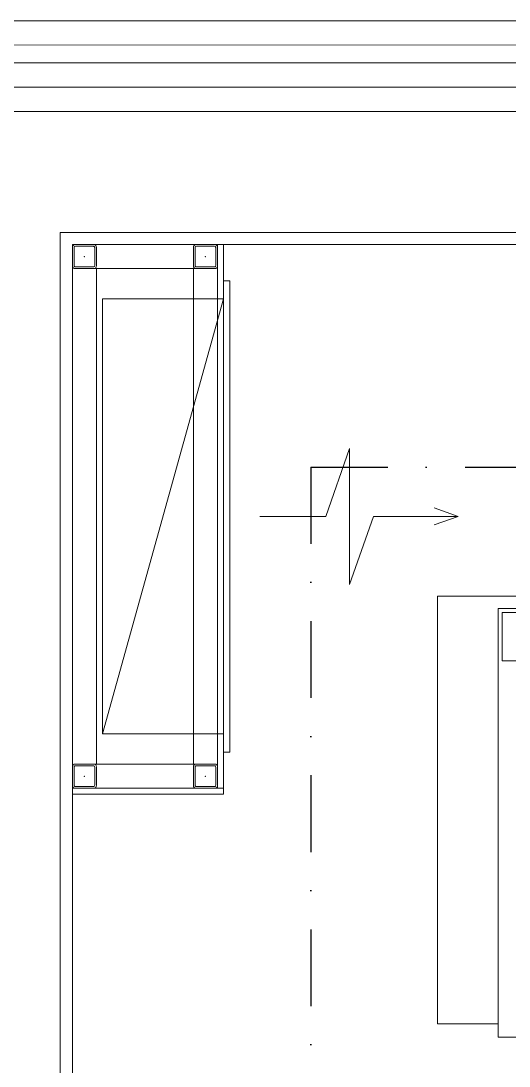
# Model space of a CAD drawing. Extents: x -1133 to 23780, y -1311 to 8245.
# Drawn here: x 20156 to 20236.7, y 2667 to 2840 of the extents above; entities that cross this region are included whole.
import ezdxf

# ---------------------------------------------------------------- set-up
doc = ezdxf.new("R2010")
doc.units = 0
doc.header["$MEASUREMENT"] = 0
doc.linetypes.add('DASHDOT', pattern=[25.4, 12.7, -6.35, 0, -6.35])
doc.layers.get('0').update_dxf_attribs({"color": 9, "lineweight": 9})
for name, color, linetype, lineweight in [('00', 9, 'Continuous', 9), ('05', 9, 'Continuous', 9), ('06D', 9, 'Continuous', 9), ('10', 9, 'Continuous', 9), ('11', 9, 'Continuous', 9), ('14', 9, 'Continuous', 9), ('32-ekipman', 9, 'Continuous', 9), ('33', 9, 'BATTING', 9), ('35', 9, 'Continuous', 9), ('40B', 9, 'Continuous', 9), ('E-KABLO', 7, 'Continuous', 30)]:
    doc.layers.add(name, color=color, linetype=linetype, lineweight=lineweight)
doc.linetypes.add('BATTING', pattern='A,0.0001,-0.1,[134,ltypeshp.shx,S=0.1,R=0,X=-0.1,Y=0],-0.2,[134,ltypeshp.shx,S=0.1,R=180,X=0.1,Y=0],-0.1', length=0.4001)

# ---------------------------------------------------------------- blocks, each defined once
blk = doc.blocks.new('p-audi_koltuk2')
for points in [[(140, -70.79), (150, -70.79), (150, 0), (0, 0), (0, -70.79), (10, -70.79), (10, -2.02), (140, -2.02), (140, -70.79)], [(10, -73), (10, -2.02), (140, -2.02), (140, -73)], [(139.3, -10.72), (10.7, -10.72), (10.7, -2.72), (139.3, -2.72), (139.3, -10.72)]]:
    blk.add_lwpolyline(points, close=True)
blk.add_lwpolyline([(75, -10.72), (75, -73)])
blk = doc.blocks.new('Prf-40x40')
for points in [[(1.5, -2), (-1.5, -2, -0.414214), (-2, -1.5), (-2, 1.5, -0.414214), (-1.5, 2), (1.5, 2, -0.414214), (2, 1.5), (2, -1.5, -0.414214)], [(1.5, -1.7), (-1.5, -1.7, -0.414214), (-1.7, -1.5), (-1.7, 1.5, -0.414214), (-1.5, 1.7), (1.5, 1.7, -0.414214), (1.7, 1.5), (1.7, -1.5, -0.414214)]]:
    blk.add_lwpolyline(points, format="xyb", close=True)
blk.add_point((0, 0))
blk = doc.blocks.new('p-krt-yangindolabi_vw')
at = {"linetype": 'Continuous'}
blk.add_lwpolyline([(-37.41, 54.8), (-36, 58.78), (-36, 44.76), (-47.25, 40.82), (-24.75, 40.82), (-36, 36.88), (-36, 25.98)], dxfattribs=at)
for points in [[(-36, 58.78), (-37.41, 54.8)], [(-36, 58.78), (-34.59, 54.8)]]:
    blk.add_lwpolyline(points)
for points in [[(-72, 20), (-75, 20), (-75, 21), (3, 21), (3, 20)], [(-72, 0), (0, 0), (0, 20), (-72, 20)], [(0, 20), (-72, 0), (0, 0)]]:
    blk.add_lwpolyline(points, close=True)
blk = doc.blocks.new('ÇATI KATI PLANI')
at = {"layer": '00'}
blk.add_lwpolyline([(20017.5, 2610), (20017.5, 2610), (20017.5, 2610), (20017.5, 2625), (20037.5, 2625), (20037.5, 2805), (19797.5, 2805), (19797.5, 2825), (20245, 2825), (20245, 2805), (20162.5, 2805), (20162.5, 2610), (20017.5, 2610)], close=True, dxfattribs=at)
at = {"layer": '06D'}
for points in [[(20247, 2840), (18982.5, 2840), (18982.5, 310), (20497.5, 310)], [(20247, 2833.06), (18989.5, 2833), (18989.5, 317), (20490.48, 317)], [(20166.5, 2799), (20186.5, 2799)], [(20168.5, 2717), (20168.5, 2799)], [(20184.5, 2717), (20184.5, 2799)], [(20186.5, 2717), (20166.5, 2717)]]:
    blk.add_lwpolyline(points, dxfattribs=at)
at = {"layer": '10', "const_width": 0.1}
blk.add_lwpolyline([(20251.45, 2836), (18986.5, 2836), (18986.5, 314), (20494.5, 314)], dxfattribs=at)
at = {"layer": '11'}
for points in [[(20188.5, 2713), (20188.5, 2803)], [(20189.5, 2712), (20189.5, 2803)], [(20189.5, 2713), (20164.5, 2713)], [(20189.5, 2712), (20164.5, 2712)]]:
    blk.add_lwpolyline(points, dxfattribs=at)
at = {"layer": '14'}
blk.add_lwpolyline([(20015.5, 2625), (20015.5, 2608), (20164.5, 2608), (20164.5, 2803), (20247, 2803), (20247, 2820.02)], dxfattribs=at)
at = {"layer": '33', "ltscale": 0.4}
blk.add_lwpolyline([(20247, 2829.06), (18993.29, 2829), (18993.72, 321), (20486.5, 321)], dxfattribs=at)
at = {"layer": '40B'}
blk.add_lwpolyline([(19790, 2617.5), (20097.5, 2617.5), (20105, 2617.5), (20105, 2825), (21877.5, 2825), (21877.5, 2365), (19797.5, 2365), (19790, 2365), (19790, 2617.5)], close=True, dxfattribs=at)
at = {"layer": '10', "xscale": -1, "rotation": 90}
for p in [(20166.5, 2801), (20186.5, 2801), (20166.5, 2715), (20186.5, 2715)]:
    blk.add_blockref('Prf-40x40', p, dxfattribs=at)
at = {"layer": '32-ekipman', "xscale": -1, "rotation": 270}
blk.add_blockref('p-krt-yangindolabi_vw', (20169.5, 2794), dxfattribs=at)

msp = doc.modelspace()

# ---------------------------------------------------------------- linework, layer by layer
at = {"layer": '35'}
msp.add_lwpolyline([(21815.5, 2803), (20189.5, 2803), (20189.5, 2712), (20164.5, 2712), (20164.5, 2608), (20015.5, 2608), (20015.5, 2627), (19909.65, 2627), (19909.65, 2608), (19799.5, 2608), (19799.5, 2580), (19799.5, 2576.5), (19785.5, 2570.2), (19782.5, 2570.2), (19782.5, 2489.8), (19785.44, 2489.8), (19799.5, 2483.5), (19799.5, 2371), (21815.5, 2371)], dxfattribs=at)
at = {"layer": 'E-KABLO', "color": 6, "linetype": 'DASHDOT'}
for q in [(20203.92, 2614.28), (20400.63, 2766.14)]:
    msp.add_line((20203.92, 2766.14), q, dxfattribs=at)

# ---------------------------------------------------------------- block references
msp.add_blockref('ÇATI KATI PLANI', (0, 0))
at = {"layer": '05'}
msp.add_blockref('p-audi_koltuk2', (20224.86, 2744.79), dxfattribs=at)

doc.saveas('drawing.dxf')
